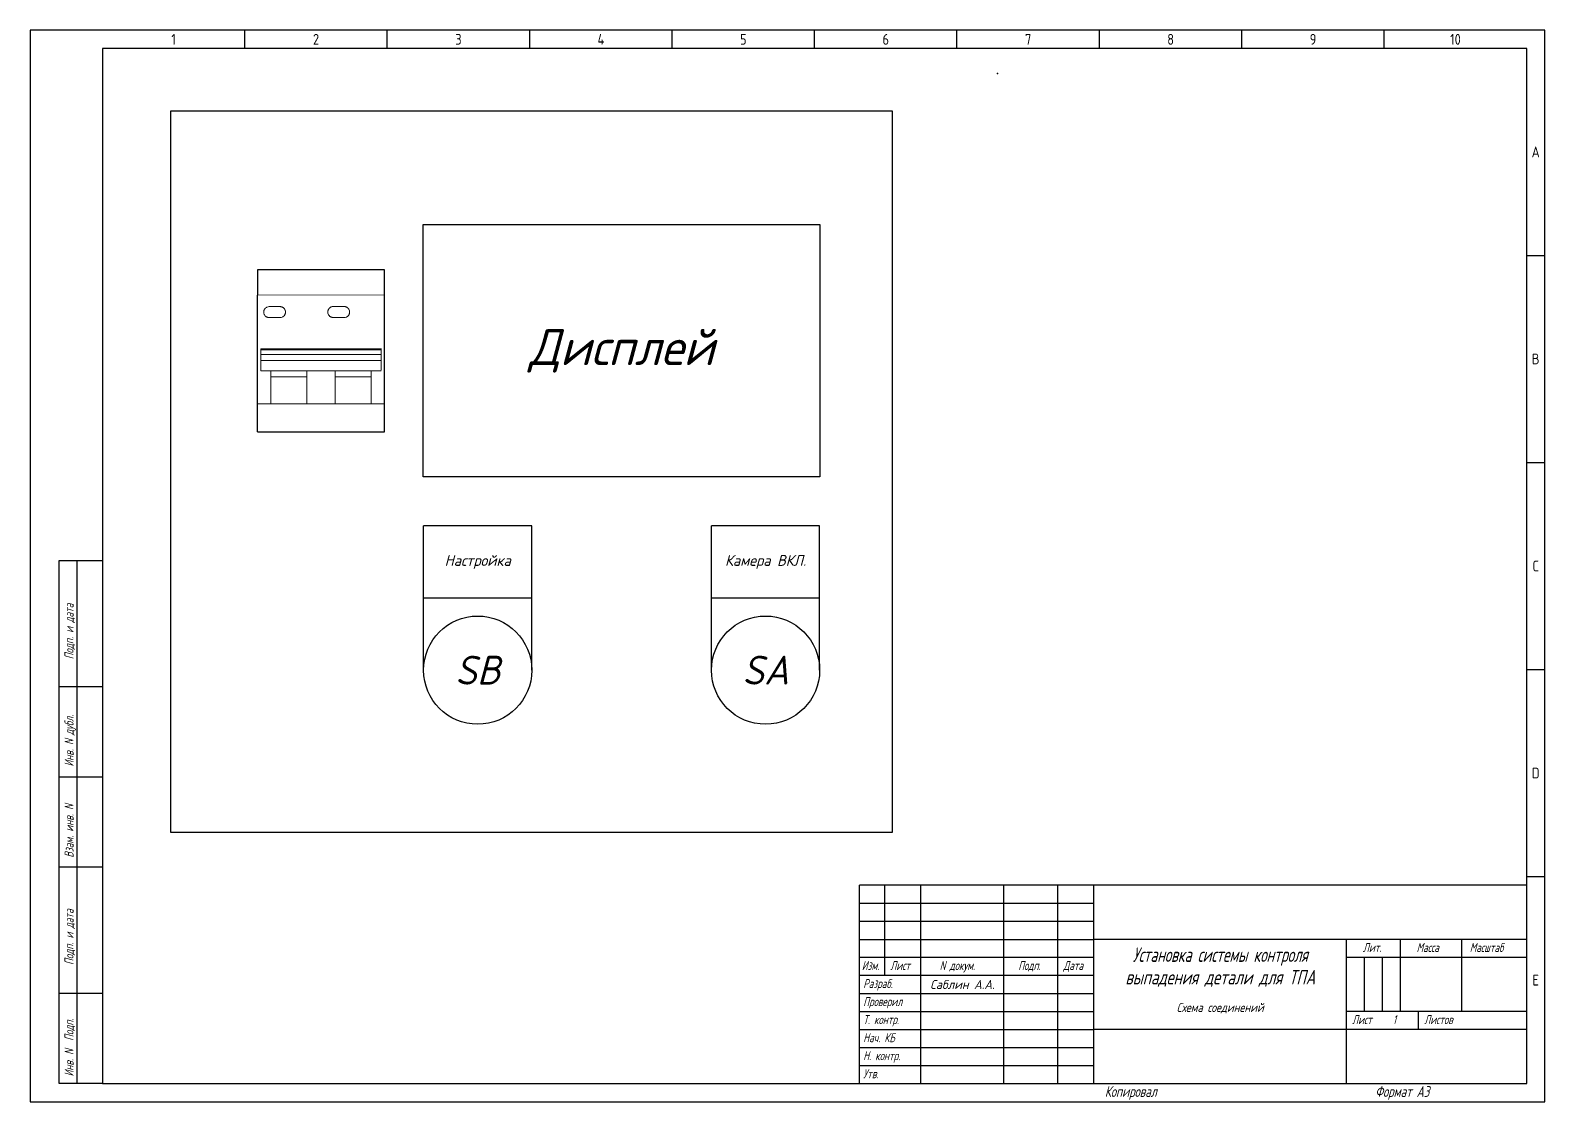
# Model space of a CAD drawing. Header units: millimetres. Extents: x 1328 to 12195, y -7 to 5934.
# Drawn here: x 1328 to 1748, y 312.4 to 609.4 of the extents above; entities that cross this region are included whole.
import ezdxf
from ezdxf.enums import TextEntityAlignment as Align

# ---------------------------------------------------------------- set-up
doc = ezdxf.new("R2010")
doc.units = ezdxf.units.MM
for name, color, linetype in [('ELEMENT', 2, 'Continuous'), ('FORMAT_LINE', 7, 'Continuous'), ('FORMAT_TEXT', 7, 'Continuous'), ('LINE', 3, 'Continuous'), ('TEXT', 7, 'Continuous'), ('Электроаппараты', 2, 'Continuous')]:
    doc.layers.add(name, color=color, linetype=linetype)
doc.styles.add('GOST_B', font='GOST_B.TTF', dxfattribs={"oblique": 15})
doc.styles.add('STYLE1', font='txtnew_w.shx', dxfattribs={"width": 0.8, "oblique": 15})

# ---------------------------------------------------------------- blocks, each defined once
blk = doc.blocks.new('FORMAT_A3-1')
for p, q in [((59.5, 292), (59.5, 297)), ((99, 292), (99, 297)), ((138.5, 292), (138.5, 297)), ((178, 292), (178, 297)), ((217.5, 292), (217.5, 297)), ((257, 292), (257, 297)), ((296.5, 292), (296.5, 297)), ((336, 292), (336, 297)), ((375.5, 292), (375.5, 297)), ((415, 234.6), (420, 234.6)), ((415, 177.2), (420, 177.2)), ((415, 119.8), (420, 119.8)), ((415, 62.4), (420, 62.4))]:
    blk.add_line(p, q)
at = {"color": 2}
for p, q in [((13, 5), (13, 150)), ((20, 115), (8, 115)), ((20, 90), (8, 90)), ((20, 65), (8, 65)), ((415, 60), (230, 60)), ((230, 5), (230, 60)), ((237, 35), (237, 60)), ((247, 5), (247, 60)), ((270, 5), (270, 60)), ((285, 5), (285, 60)), ((295, 5), (295, 60)), ((415, 45), (295, 45)), ((365, 5), (365, 45)), ((380, 25), (380, 45)), ((397, 25), (397, 45)), ((295, 40), (230, 40)), ((415, 40), (365, 40)), ((295, 35), (230, 35)), ((20, 30), (8, 30)), ((415, 25), (365, 25)), ((385, 20), (385, 25)), ((415, 20), (295, 20))]:
    blk.add_line(p, q, dxfattribs=at)
at = {"color": 7}
for p, q in [((230, 55), (295, 55)), ((230, 50), (295, 50)), ((230, 45), (295, 45)), ((370, 25), (370, 40)), ((375, 25), (375, 40)), ((230, 30), (295, 30)), ((230, 25), (295, 25)), ((230, 20), (295, 20)), ((230, 15), (295, 15)), ((230, 10), (295, 10))]:
    blk.add_line(p, q, dxfattribs=at)
blk.add_lwpolyline([(0, 0), (420, 0), (420, 297), (0, 297)], close=True)
at = {"color": 2}
blk.add_lwpolyline([(20, 5), (415, 5), (415, 292), (20, 292)], close=True, dxfattribs=at)
blk.add_lwpolyline([(20, 5), (8, 5), (8, 150), (20, 150)], dxfattribs=at)
at = {"style": 'STYLE1', "width": 0.8}
for s, p in [('1', (39.75, 294.5)), ('2', (79.25, 294.5)), ('3', (118.75, 294.5)), ('4', (158.25, 294.5)), ('5', (197.75, 294.5)), ('6', (237.25, 294.5)), ('7', (276.75, 294.5)), ('8', (316.25, 294.5)), ('9', (355.75, 294.5)), ('10', (395.25, 294.5)), ('A', (417.5, 263.3)), ('B', (417.5, 205.9)), ('C', (417.5, 148.5)), ('D', (417.5, 91.1)), ('E', (417.5, 33.7))]:
    blk.add_text(s, height=3, dxfattribs=at).set_placement(p, align=Align.MIDDLE_CENTER)
at = {"style": 'STYLE1', "oblique": 15, "width": 0.7}
for s, p in [('Подп. и дата', (12, 122.64)), ('Инв. N дубл.', (12, 92.91)), ('Взам. инв. N', (12, 67.64)), ('Подп. и дата', (12, 37.91)), ('Инв. N  Подп.', (12, 7))]:
    blk.add_text(s, height=2.5, rotation=90, dxfattribs=at).set_placement(p)
for s, height, p in [('Лит.', 2.5, (369.58, 41.5)), ('Масса', 2.5, (384.47, 41.5)), ('Масштаб', 2.5, (399.21, 41.5)), ('Изм.', 2.5, (230.61, 36.5)), ('Лист', 2.5, (238.5, 36.5)), ('N докум.', 2.5, (252.21, 36.5)), ('Подп.', 2.5, (274, 36.5)), ('Дата', 2.5, (286.5, 36.5)), ('Разраб.', 2.5, (231, 31.5)), ('Проверил', 2.5, (231, 26.5)), ('Т. контр.', 2.5, (231, 21.5)), ('Лист     1', 2.5, (366.58, 21.5)), ('Листов', 2.5, (386.58, 21.5)), ('Нач. КБ', 2.5, (231, 16.5)), ('Н. контр.', 2.5, (231, 11.5)), ('Утв.', 2.5, (231, 6.5)), ('Копировал', 3, (298, 1.32)), ('Формат А3', 3, (373, 1.32))]:
    blk.add_text(s, height=height, dxfattribs=at).set_placement(p)

msp = doc.modelspace()

# ---------------------------------------------------------------- linework, layer by layer
at = {"layer": 'FORMAT_LINE', "color": 7}
for p, q in [((1367, 587.04), (1367, 587.04)), ((1426.2, 498.13), (1426.2, 498.13)), ((1467.09, 472.04), (1437.09, 472.04)), ((1437.09, 432.04), (1437.09, 472.04)), ((1467.09, 432.04), (1467.09, 472.04)), ((1546.91, 472.04), (1516.91, 472.04)), ((1516.91, 432.04), (1516.91, 472.04)), ((1546.91, 432.04), (1546.91, 472.04)), ((1437.09, 452.04), (1467.09, 452.04)), ((1516.91, 452.04), (1546.91, 452.04))]:
    msp.add_line(p, q, dxfattribs=at)
at = {"layer": 'LINE'}
msp.add_point((1596.21, 597.48), dxfattribs=at)
at = {"layer": 'Электроаппараты'}
for p, q in [((1426.2, 543.04), (1391, 543.04)), ((1391, 543.04), (1391, 536.01)), ((1426.2, 536.04), (1426.2, 543.04)), ((1391, 498.13), (1391, 536.01)), ((1426.2, 498.13), (1426.2, 536.04)), ((1391, 498.13), (1426.2, 498.13))]:
    msp.add_line(p, q, dxfattribs=at)
msp.add_lwpolyline([(1367, 587.04), (1567, 587.04), (1567, 387.04), (1367, 387.04)], close=True, dxfattribs=at)
at = {"layer": 'Электроаппараты', "color": 2}
msp.add_lwpolyline([(1437, 555.59), (1547, 555.59), (1547, 485.59), (1437, 485.59)], close=True, dxfattribs=at)
at = {"layer": 'Электроаппараты'}
for centre in [(1452.09, 432.04), (1531.91, 432.04)]:
    msp.add_circle(centre, 15, dxfattribs=at)
at = {"layer": 'Электроаппараты', "lineweight": 20}
for points in [[(1391, 536.01), (1391, 536.01), (1426.2, 536.04), (1426.2, 536.04)], [(1397.26, 532.81), (1397.26, 532.81), (1394.25, 532.81), (1394.25, 532.81)], [(1394.25, 529.76), (1394.25, 529.76), (1397.26, 529.76), (1397.26, 529.76)], [(1415.04, 532.84), (1415.04, 532.84), (1412.03, 532.84), (1412.03, 532.84)], [(1412.03, 529.79), (1412.03, 529.79), (1415.04, 529.79), (1415.04, 529.79)], [(1391.98, 515.01), (1391.98, 515.01), (1391.98, 521.08), (1391.98, 521.08)], [(1425.27, 521.08), (1425.27, 521.08), (1391.98, 521.08), (1391.98, 521.08)], [(1425.27, 520.84), (1425.27, 520.84), (1391.98, 520.84), (1391.98, 520.84)], [(1425.27, 521.24), (1425.27, 521.24), (1425.27, 515.16), (1425.27, 515.16)], [(1391.98, 519.56), (1391.98, 519.56), (1425.24, 519.56), (1425.24, 519.56)], [(1391.98, 517.88), (1391.98, 517.88), (1425.27, 517.88), (1425.27, 517.88)], [(1394.73, 515.01), (1394.73, 515.01), (1391.98, 515.01), (1391.98, 515.01)], [(1425.35, 515.03), (1425.35, 515.03), (1394.73, 515.03), (1394.73, 515.03)], [(1394.73, 505.9), (1394.73, 505.9), (1394.73, 515.01), (1394.73, 515.01)], [(1394.73, 515.01), (1394.73, 515.01), (1394.73, 515.01), (1394.73, 515.01)], [(1394.73, 513.39), (1394.73, 513.39), (1404.74, 513.39), (1404.74, 513.39)], [(1394.73, 513.39), (1394.73, 513.39), (1404.74, 513.39), (1404.74, 513.39)], [(1404.74, 515.01), (1404.74, 515.01), (1404.74, 505.9), (1404.74, 505.9)], [(1404.74, 515.01), (1404.74, 515.01), (1404.74, 515.01), (1404.74, 515.01)], [(1404.74, 513.39), (1404.74, 513.39), (1404.74, 513.39), (1404.74, 513.39)], [(1412.51, 505.92), (1412.51, 505.92), (1412.51, 515.03), (1412.51, 515.03)], [(1412.51, 515.03), (1412.51, 515.03), (1412.51, 515.03), (1412.51, 515.03)], [(1412.51, 513.39), (1412.51, 513.39), (1422.52, 513.39), (1422.52, 513.39)], [(1422.52, 515.03), (1422.52, 515.03), (1422.52, 505.92), (1422.52, 505.92)], [(1422.52, 515.03), (1422.52, 515.03), (1422.52, 515.03), (1422.52, 515.03)], [(1391, 505.9), (1391, 505.9), (1426.2, 505.9), (1426.2, 505.9)], [(1405.41, 505.9), (1405.41, 505.9), (1408.41, 505.9), (1408.41, 505.9)], [(1408.61, 505.9), (1408.61, 505.9), (1408.61, 505.9), (1408.61, 505.9)]]:
    msp.add_open_spline(points, degree=3, dxfattribs=at)
for points in [[(1394.25, 532.81), (1394.05, 532.81), (1393.85, 532.77), (1393.67, 532.69), (1393.67, 532.69), (1393.48, 532.61), (1393.31, 532.5), (1393.17, 532.36), (1393.17, 532.36), (1393.1, 532.29), (1393.04, 532.21), (1392.99, 532.13), (1392.99, 532.13), (1392.93, 532.04), (1392.89, 531.96), (1392.85, 531.86), (1392.85, 531.86), (1392.81, 531.77), (1392.78, 531.68), (1392.76, 531.58), (1392.76, 531.58), (1392.74, 531.49), (1392.73, 531.39), (1392.73, 531.29), (1392.73, 531.29), (1392.73, 531.09), (1392.77, 530.89), (1392.85, 530.71), (1392.85, 530.71), (1392.92, 530.53), (1393.03, 530.36), (1393.17, 530.21), (1393.17, 530.21), (1393.24, 530.14), (1393.32, 530.08), (1393.4, 530.02), (1393.4, 530.02), (1393.49, 529.96), (1393.57, 529.92), (1393.67, 529.88), (1393.67, 529.88), (1393.76, 529.84), (1393.86, 529.81), (1393.95, 529.79), (1393.95, 529.79), (1394.05, 529.77), (1394.15, 529.76), (1394.25, 529.76)], [(1397.26, 529.76), (1397.46, 529.76), (1397.66, 529.8), (1397.84, 529.88), (1397.84, 529.88), (1398.03, 529.96), (1398.2, 530.07), (1398.34, 530.21), (1398.34, 530.21), (1398.41, 530.29), (1398.47, 530.36), (1398.52, 530.45), (1398.52, 530.45), (1398.58, 530.53), (1398.62, 530.62), (1398.66, 530.71), (1398.66, 530.71), (1398.7, 530.8), (1398.73, 530.9), (1398.75, 530.99), (1398.75, 530.99), (1398.76, 531.09), (1398.77, 531.19), (1398.77, 531.29), (1398.77, 531.29), (1398.77, 531.48), (1398.73, 531.68), (1398.66, 531.86), (1398.66, 531.86), (1398.58, 532.05), (1398.47, 532.22), (1398.33, 532.36), (1398.33, 532.36), (1398.26, 532.43), (1398.19, 532.49), (1398.1, 532.55), (1398.1, 532.55), (1398.02, 532.6), (1397.93, 532.65), (1397.84, 532.69), (1397.84, 532.69), (1397.75, 532.73), (1397.65, 532.76), (1397.55, 532.78), (1397.55, 532.78), (1397.46, 532.8), (1397.36, 532.81), (1397.26, 532.81)], [(1412.03, 532.84), (1411.83, 532.84), (1411.63, 532.8), (1411.45, 532.72), (1411.45, 532.72), (1411.26, 532.64), (1411.09, 532.53), (1410.95, 532.38), (1410.95, 532.38), (1410.88, 532.31), (1410.82, 532.24), (1410.77, 532.15), (1410.77, 532.15), (1410.71, 532.07), (1410.67, 531.98), (1410.63, 531.89), (1410.63, 531.89), (1410.59, 531.8), (1410.56, 531.71), (1410.55, 531.61), (1410.55, 531.61), (1410.53, 531.51), (1410.52, 531.41), (1410.52, 531.31), (1410.52, 531.31), (1410.52, 531.12), (1410.55, 530.92), (1410.63, 530.74), (1410.63, 530.74), (1410.7, 530.55), (1410.81, 530.38), (1410.95, 530.24), (1410.95, 530.24), (1411.02, 530.17), (1411.1, 530.1), (1411.18, 530.05), (1411.18, 530.05), (1411.27, 529.99), (1411.35, 529.94), (1411.45, 529.9), (1411.45, 529.9), (1411.54, 529.87), (1411.64, 529.84), (1411.73, 529.82), (1411.73, 529.82), (1411.83, 529.8), (1411.93, 529.79), (1412.03, 529.79)], [(1415.04, 529.79), (1415.24, 529.79), (1415.44, 529.83), (1415.62, 529.91), (1415.62, 529.91), (1415.81, 529.98), (1415.98, 530.1), (1416.12, 530.24), (1416.12, 530.24), (1416.19, 530.31), (1416.25, 530.39), (1416.3, 530.47), (1416.3, 530.47), (1416.36, 530.55), (1416.41, 530.64), (1416.44, 530.74), (1416.44, 530.74), (1416.48, 530.83), (1416.51, 530.92), (1416.53, 531.02), (1416.53, 531.02), (1416.54, 531.12), (1416.55, 531.22), (1416.55, 531.32), (1416.55, 531.32), (1416.55, 531.51), (1416.51, 531.71), (1416.44, 531.89), (1416.44, 531.89), (1416.37, 532.07), (1416.25, 532.24), (1416.12, 532.38), (1416.12, 532.38), (1416.05, 532.45), (1415.97, 532.52), (1415.89, 532.57), (1415.89, 532.57), (1415.8, 532.63), (1415.72, 532.68), (1415.62, 532.72), (1415.62, 532.72), (1415.53, 532.76), (1415.43, 532.79), (1415.34, 532.81), (1415.34, 532.81), (1415.24, 532.83), (1415.14, 532.84), (1415.04, 532.84)]]:
    msp.add_open_spline(points, degree=3, knots=[0, 0, 0, 0, 0.076923, 0.076923, 0.076923, 0.115385, 0.153846, 0.153846, 0.153846, 0.192308, 0.230769, 0.230769, 0.230769, 0.269231, 0.307692, 0.307692, 0.307692, 0.346154, 0.384615, 0.384615, 0.384615, 0.423077, 0.461538, 0.461538, 0.461538, 0.5, 0.538462, 0.538462, 0.538462, 0.576923, 0.615385, 0.615385, 0.615385, 0.653846, 0.692308, 0.692308, 0.692308, 0.730769, 0.769231, 0.769231, 0.769231, 0.807692, 0.846154, 0.846154, 0.846154, 0.923077, 1, 1, 1, 1], dxfattribs=at)

# ---------------------------------------------------------------- block references
msp.add_blockref('FORMAT_A3-1', (1328, 312.41))

# ---------------------------------------------------------------- texts
at = {"layer": 'ELEMENT', "color": 7, "style": 'GOST_B', "oblique": 15}
msp.add_text('Дисплей', height=10, dxfattribs=at).set_placement((1492, 520.59), align=Align.MIDDLE)
at = {"layer": 'FORMAT_TEXT', "style": 'STYLE1', "oblique": 15}
for s, height, width, p in [('Установка системы контроля', 4, 0.65, (1658, 351.16)), ('выпадения детали для ТПА', 4, 0.7, (1658, 344.91)), ('Схема соединений', 2.5, 0.8, (1658, 337.28))]:
    msp.add_text(s, height=height, dxfattribs=dict(at, width=width)).set_placement(p, align=Align.CENTER)
at = {"layer": 'TEXT', "style": 'GOST_B', "oblique": 15}
msp.add_text('Саблин А.А.', height=2.5, dxfattribs=at).set_placement((1586.5, 344.91), align=Align.MIDDLE)
at = {"layer": 'Электроаппараты', "color": 7, "style": 'GOST_B', "oblique": 15, "text_generation_flag": 6}
for s, p in [('Настройка', (1452.09, 462.04)), ('Камера ВКЛ.', (1531.91, 462.04))]:
    msp.add_text(s, height=3, rotation=180, dxfattribs=at).set_placement(p, align=Align.MIDDLE)
at = {"layer": 'Электроаппараты', "color": 7, "style": 'GOST_B', "oblique": 15}
for s, p in [('SB', (1452.09, 432.04)), ('SA', (1531.91, 432.04))]:
    msp.add_text(s, height=8, dxfattribs=at).set_placement(p, align=Align.MIDDLE)

doc.saveas('drawing.dxf')
